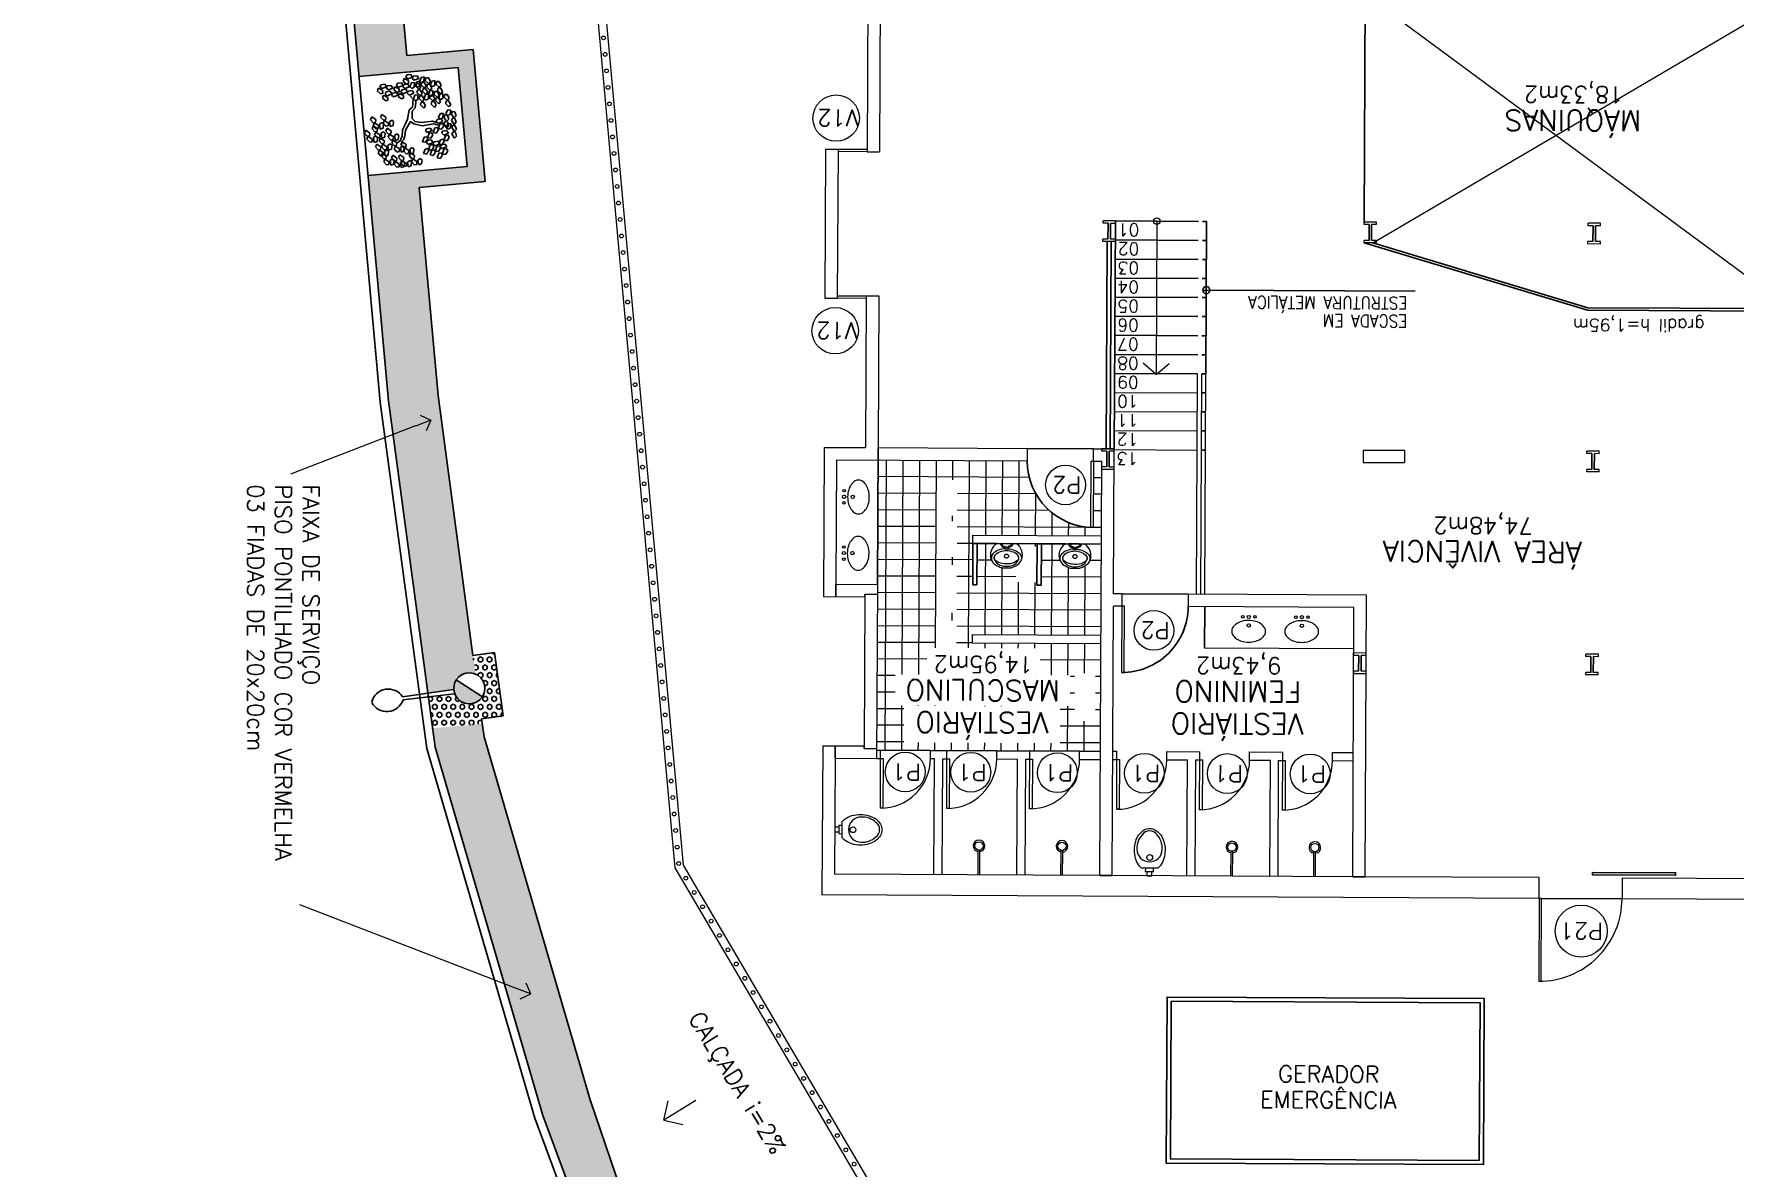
# Model space of a CAD drawing. Extents: x -1057 to 3416, y -340 to 4111.
# Drawn here: x 378.33 to 398.83, y 141.29 to 154.97 of the extents above; entities that cross this region are included whole.
import ezdxf
from ezdxf.enums import TextEntityAlignment as Align

# ---------------------------------------------------------------- set-up
doc = ezdxf.new("R2010")
doc.units = 0
doc.header["$LTSCALE"] = 50
for name, pattern in [('CONTINU', [0]), ('DASHDOT', [1, 0.5, -0.25, 0, -0.25]), ('DGN Style 1', [0.003115, 5.18318e-06, -0.00311]), ('HIDDEN', [9.525, 6.35, -3.175])]:
    doc.linetypes.add(name, pattern=pattern)
doc.layers.add('0.1', color=8, linetype='Continuous', lineweight=13)
doc.layers.add('Margem A3', color=8, linetype='DGN Style 1', lineweight=0)
for name, color, linetype in [('HAC', 1, 'Continuous'), ('luminaria', 10, 'Continuous'), ('OK', 96, 'Continuous'), ('Poste de cimento', 7, 'Continuous')]:
    doc.layers.add(name, color=color, linetype=linetype)
doc.styles.add('60x100', font='romans.shx', dxfattribs={"height": 0.2})
doc.styles.add('80X50', font='romans.shx')
doc.styles.get("Standard").update_dxf_attribs({"font": 'romans.shx'})

# ---------------------------------------------------------------- blocks, each defined once
blk = doc.blocks.new('ÁREA')
for p in [(0.00005, 0.00376), (0, 0)]:
    blk.add_attdef('COMPARTIMENTO', text='', height=0.0025).set_placement(p, align=Align.CENTER)
at = {"color": 1}
for p in [(-0.00005, -0.00376), (-0.0001, -0.00752)]:
    blk.add_attdef('ÁREA', text='', height=0.002, dxfattribs=at).set_placement(p, align=Align.CENTER)
blk = doc.blocks.new('Chuveiro')
at = {"lineweight": -2}
for p, q in [((-0.28, 0), (-0.301, 0)), ((0, 0), (-0.28, 0)), ((-0.28, -0.02), (-0.301, -0.02)), ((0, -0.02), (-0.28, -0.02))]:
    blk.add_line(p, q, dxfattribs=at)
at = {"color": 8, "lineweight": -2}
blk.add_circle((-0.35, -0.01), 0.05, dxfattribs=at)
at = {"lineweight": -2}
blk.add_arc((-0.35, -0.01), 0.07, 8.2132, 351.7868, dxfattribs=at)
blk = doc.blocks.new('Vaso')
for points in [[(0.03, -0.05), (0.03, 0), (-0.03, 0), (-0.03, -0.05)], [(0.05, -0.09), (0.05, -0.05), (-0.05, -0.05), (-0.05, -0.09)]]:
    blk.add_lwpolyline(points)
for points in [[(0.183, -0.31, -0.071776), (0.168, -0.413, -0.083144), (0.129, -0.494, -0.106699), (0.065, -0.552, -0.132564), (-0.002, -0.57, -0.132564), (-0.069, -0.552, -0.106699), (-0.133, -0.494, -0.083144), (-0.172, -0.413, -0.071776), (-0.187, -0.31, -0.071776), (-0.172, -0.207, -0.083144), (-0.133, -0.126, -0.060171), (-0.1, -0.09), (0.096, -0.09, -0.060171), (0.129, -0.126, -0.083144), (0.168, -0.207, -0.071776)], [(-0.088, -0.497, 0.2474), (0, -0.541, 0.2474), (0.088, -0.497, 0.197858), (0.152, -0.318, 0.418329), (0, -0.168, 0.418329), (-0.152, -0.318, 0.197858)]]:
    blk.add_lwpolyline(points, format="xyb", close=True)
blk.add_circle((-0.002, -0.22), 0.0352)
blk = doc.blocks.new('MIC')
for p, q in [((0, 0), (0, 0.111)), ((0.294, 0.002), (0.294, 0)), ((0, -0.112), (0, 0)), ((0.294, 0), (0.294, -0.002))]:
    blk.add_line(p, q)
for points in [[(0, 0.053, -0.473116), (0.005, 0.056), (0.025, 0.051, -0.362542), (0.031, 0.043), (0.033, 0.028, 0.564769), (0.039, 0.023)], [(0.002, 0.08), (0.034, 0.057, -0.1805), (0.041, 0.045), (0.043, 0.032, 0.35029), (0.049, 0.026, -0.252034), (0.063, 0.019)], [(0.064, 0.016, -0.100603), (0.082, 0.1, -0.114611), (0.123, 0.161, -0.309836), (0.21, 0.175, -0.309836)], [(0.161, -0.146), (0.165, -0.147, 0.189039), (0.197, -0.145, 0.189014), (0.26, -0.08, 0.116802), (0.275, 0, 0.116802), (0.26, 0.08, 0.189014), (0.197, 0.145, 0.189039), (0.165, 0.147), (0.161, 0.146)], [(0, -0.053, 0.473116), (0.005, -0.056), (0.025, -0.052, 0.362542), (0.031, -0.043), (0.033, -0.029, -0.564769), (0.039, -0.023)], [(0.002, -0.081), (0.034, -0.057, 0.1805), (0.041, -0.046), (0.043, -0.032, -0.35029), (0.049, -0.026, 0.252034), (0.063, -0.02)], [(0.064, -0.016, 0.100603), (0.082, -0.1, 0.114611), (0.123, -0.161, 0.309836), (0.21, -0.175, 0.309836)]]:
    blk.add_lwpolyline(points, format="xyb")
blk.add_lwpolyline([(0.247, 0), (0.247, -0.008, -0.102017), (0.231, -0.09, -0.100634), (0.2, -0.137, -0.31043), (0.159, -0.144, -0.029837), (0.153, -0.143, -0.193887), (0.101, -0.08, -0.096635), (0.085, 0, -0.096635), (0.101, 0.08, -0.193887), (0.153, 0.142, -0.029837), (0.159, 0.144, -0.31043), (0.2, 0.137, -0.100634), (0.231, 0.09, -0.102017), (0.247, 0.008)], format="xyb", close=True)
blk.add_circle((0.046, 0), 0.0075)
at = {"linetype": 'DASHDOT'}
blk.add_circle((0.152, 0), 0.024, dxfattribs=at)
for centre, radius, start, end in [((0.014, 0.111), 0.0142, 142.0649, 179.055), ((0.138, 0.032), 0.161, 69.9635, 146.7254), ((0.046, 0), 0.024, 251.9674, 108.0326), ((0.139, 0.048), 0.146, 35.2589, 68.1534), ((0.035, -0.011), 0.264, 26.2626, 32.6613), ((-0.029, -0.043), 0.336, 21.0674, 26.2626), ((0.16, 0.03), 0.134, 1.8451, 21.0674), ((-0.722, 0.002), 1.016, 360, 1.8451), ((0.014, -0.111), 0.0142, 180.945, 217.9351), ((0.138, -0.032), 0.161, 213.2746, 290.0365), ((0.139, -0.048), 0.146, 291.8466, 324.7411), ((0.035, 0.011), 0.264, 327.3387, 333.7374), ((-0.029, 0.043), 0.336, 333.7374, 338.9326), ((0.16, -0.03), 0.134, 338.9326, 358.1549), ((-0.722, -0.002), 1.016, 358.1549, 360)]:
    blk.add_arc(centre, radius, start, end)
blk = doc.blocks.new('poste concreto')
at = {"layer": 'Poste de cimento'}
h = blk.add_hatch(color=256, dxfattribs=at)
h.dxf.hatch_style = 1
h.paths.add_polyline_path([(364866.842, 7758015.357), (364866.767, 7758015.418), (364866.676, 7758015.455), (364866.578, 7758015.47), (364866.48, 7758015.455), (364866.39, 7758015.418), (364866.314, 7758015.357), (364866.254, 7758015.282), (364866.216, 7758015.191), (364866.201, 7758015.093), (364866.956, 7758015.093), (364866.94, 7758015.191), (364866.903, 7758015.282)])
for p, q in [((364866.815, 7758015.406), (364867.773, 7758016.191)), ((364866.886, 7758015.322), (364867.818, 7758016.138)), ((364866.314, 7758015.357), (364866.39, 7758015.418)), ((364866.39, 7758015.418), (364866.48, 7758015.455)), ((364866.48, 7758015.455), (364866.578, 7758015.47)), ((364866.578, 7758015.47), (364866.676, 7758015.455)), ((364866.676, 7758015.455), (364866.767, 7758015.418)), ((364866.767, 7758015.418), (364866.842, 7758015.357)), ((364866.201, 7758015.093), (364866.216, 7758015.191)), ((364866.216, 7758014.995), (364866.201, 7758015.093)), ((364866.956, 7758015.093), (364866.201, 7758015.093)), ((364866.216, 7758015.191), (364866.254, 7758015.282)), ((364866.254, 7758014.904), (364866.216, 7758014.995)), ((364866.254, 7758015.282), (364866.314, 7758015.357)), ((364866.842, 7758015.357), (364866.903, 7758015.282)), ((364866.903, 7758015.282), (364866.94, 7758015.191)), ((364866.94, 7758014.995), (364866.903, 7758014.904)), ((364866.94, 7758015.191), (364866.956, 7758015.093)), ((364866.956, 7758015.093), (364866.94, 7758014.995)), ((364866.314, 7758014.829), (364866.254, 7758014.904)), ((364866.39, 7758014.768), (364866.314, 7758014.829)), ((364866.48, 7758014.731), (364866.39, 7758014.768)), ((364866.578, 7758014.716), (364866.48, 7758014.731)), ((364866.676, 7758014.731), (364866.578, 7758014.716)), ((364866.767, 7758014.768), (364866.676, 7758014.731)), ((364866.842, 7758014.829), (364866.767, 7758014.768)), ((364866.903, 7758014.904), (364866.842, 7758014.829))]:
    blk.add_line(p, q, dxfattribs=at)
for centre, start, end in [((364868.17, 7758016.298), 60.7351, 195.0987), ((364867.989, 7758016.511), 245.3971, 19.7607)]:
    blk.add_arc(centre, 0.411, start, end, dxfattribs=at)
blk = doc.blocks.new('L', base_point=(1.368, 0.591))
at = {"color": 3, "lineweight": -2}
for p, q in [((1.281, 0.65), (1.312, 0.675)), ((1.294, 0.6), (1.281, 0.65)), ((1.312, 0.675), (1.342, 0.621)), ((1.275, 0.567), (1.306, 0.592)), ((1.288, 0.517), (1.275, 0.567)), ((1.317, 0.508), (1.288, 0.517)), ((1.322, 0.591), (1.294, 0.6)), ((1.306, 0.592), (1.336, 0.538)), ((1.336, 0.538), (1.317, 0.508)), ((1.342, 0.621), (1.322, 0.591)), ((1.337, 0.489), (1.356, 0.548)), ((1.376, 0.484), (1.337, 0.489)), ((1.356, 0.548), (1.391, 0.554)), ((1.404, 0.527), (1.376, 0.484)), ((1.391, 0.554), (1.404, 0.527))]:
    blk.add_line(p, q, dxfattribs=at)
blk = doc.blocks.new('Árvore-13')
at = {"color": 3}
for p, q in [((0.484, 0.659), (0.572, 0.715)), ((0.502, 0.509), (0.633, 0.668)), ((0.572, 0.715), (0.607, 0.819)), ((0.633, 0.668), (0.782, 0.715)), ((-0.795, 0.302), (-0.961, 0.415)), ((-0.795, 0.406), (-0.953, 0.499)), ((-0.357, 0.349), (-0.795, 0.406)), ((-0.366, 0.227), (-0.795, 0.302)), ((-0.129, 0.105), (-0.366, 0.227)), ((-0.068, 0.19), (-0.357, 0.349)), ((-0.068, -0.036), (-0.129, 0.105)), ((0.029, 0.068), (-0.068, 0.19)), ((0.029, 0.068), (0.318, 0.331)), ((0.116, -0.055), (0.283, 0.133)), ((0.283, 0.133), (0.423, 0.284)), ((0.318, 0.331), (0.405, 0.537)), ((0.405, 0.537), (0.484, 0.659)), ((0.423, 0.284), (0.502, 0.509)), ((-0.296, -0.392), (-0.418, -0.693)), ((-0.199, -0.449), (-0.313, -0.74)), ((-0.147, -0.299), (-0.296, -0.392)), ((-0.05, -0.383), (-0.199, -0.449)), ((-0.068, -0.036), (-0.147, -0.299)), ((0.116, -0.055), (-0.05, -0.383)), ((-0.313, -0.74), (-0.243, -0.89))]:
    blk.add_line(p, q, dxfattribs=at)
at = {"color": 3, "xscale": 3.048, "yscale": 3.048, "zscale": 3.048}
for p, rotation in [((-0.926, 0.959), 295.0165150851705), ((-0.716, 1.448), 295.0165150851705), ((-0.488, 1.26), 295.0165150851705), ((-0.252, 1.138), 295.0165150851705), ((0.169, 1.448), 190.1248425347958), ((0.353, 0.95), 190.1248425347958), ((0.581, 1.401), 190.1248425347958), ((0.852, 1.344), 190.1248425347958), ((1.211, 1.147), 190.1248425347958), ((-1.443, 0.368), 347.8021081598379), ((-1.303, 0.884), 347.8021081598379), ((-1.128, 0.415), 347.8021081598379), ((-0.848, 0.462), 295.0165150851705), ((-0.348, 0.687), 295.0165150851705), ((0.677, 0.781), 190.1248425347958), ((1.124, 0.565), 190.1248425347958), ((1.317, 0.753), 190.1248425347958), ((0.765, 0.274), 190.1248425347958), ((0.8, -0.299), 190.1248425347958), ((1.203, -0.317), 190.1248425347958), ((1.246, 0.039), 190.1248425347958), ((1.579, 0.114), 190.1248425347958), ((-0.453, -1.397), 66.16076666471405), ((-0.103, -0.899), 66.16076666471405), ((-0.015, -1.19), 66.16076666471405), ((0.502, -1.003), 66.16076666471405), ((0.616, -1.322), 66.16076666471405)]:
    blk.add_blockref('L', p, dxfattribs=dict(at, rotation=rotation))
for p in [(-1.391, -0.308), (-1.233, -0.881), (-1.049, -0.533), (-0.848, -0.449), (-0.445, -0.543), (-0.874, -1.134), (-0.672, -1.021), (-0.453, -1.04)]:
    blk.add_blockref('L', p, dxfattribs=at)
blk = doc.blocks.new('_Open90')
at = {"color": 0, "linetype": 'ByBlock', "lineweight": -2}
for p, q in [((0, 0), (-1, 0)), ((-0.5, 0.5), (0, 0)), ((0, 0), (-0.5, -0.5))]:
    blk.add_line(p, q, dxfattribs=at)

msp = doc.modelspace()

# ---------------------------------------------------------------- hatches: boundary and pattern name
at = {"layer": 'HAC'}
h = msp.add_hatch(dxfattribs=at)
h.set_pattern_fill('HEX', color=256, scale=0.01, angle=90.06446, style=0)
h.paths.add_polyline_path([(381.48, 169.476), (382.078, 169.53), (382.06, 169.729), (380.864, 169.621), (381.662, 160.857), (382.245, 154.453), (383.44, 154.562), (383.549, 153.367), (382.354, 153.258), (382.601, 150.536), (383.076, 147.013), (383.39, 147.059), (383.388, 147.08), (383.396, 147.128), (383.417, 147.174), (383.449, 147.211), (383.49, 147.239), (383.536, 147.254), (383.584, 147.259), (383.632, 147.251), (383.651, 147.242), (383.198, 150.604), (382.969, 153.113), (383.766, 153.186), (383.621, 154.779), (382.824, 154.707), (382.248, 161.038), (382.509, 161.062), (382.439, 161.832), (382.178, 161.809)])
h.paths.add_polyline_path([(382.078, 161.599), (382.126, 161.597), (382.173, 161.582), (382.215, 161.556), (382.247, 161.518), (382.269, 161.474), (382.278, 161.427), (382.277, 161.379), (382.262, 161.332), (382.235, 161.29), (382.198, 161.257), (382.154, 161.235), (382.107, 161.226), (382.058, 161.228), (382.012, 161.243), (381.969, 161.269), (381.937, 161.307), (381.915, 161.35), (381.906, 161.398), (381.907, 161.446), (381.923, 161.493), (381.949, 161.535), (381.986, 161.567), (382.03, 161.59)], flags=16)
h = msp.add_hatch(dxfattribs=at)
h.set_pattern_fill('HEX', color=256, scale=0.01, angle=90.06446, style=0)
h.paths.add_polyline_path([(383.88, 147.503), (383.62, 147.468), (383.651, 147.242), (383.677, 147.231), (383.714, 147.198), (383.742, 147.157), (383.758, 147.111), (383.763, 147.063), (383.754, 147.015), (383.734, 146.97), (383.694, 146.924), (383.724, 146.702), (383.984, 146.737)])
h = msp.add_hatch(dxfattribs=at)
h.set_pattern_fill('HEX', color=256, scale=0.01, angle=90.06446, style=0)
h.paths.add_polyline_path([(383.693, 146.927), (383.661, 146.905), (383.615, 146.889), (383.567, 146.884), (383.519, 146.893), (383.473, 146.913), (383.436, 146.946), (383.422, 146.966), (383.391, 147.004), (383.084, 146.969), (383.134, 146.589), (383.732, 146.642)])
h = msp.add_hatch(dxfattribs=at)
h.set_pattern_fill('HEX', color=256, scale=0.01, angle=90.06446, style=0)
h.paths.add_polyline_path([(383.753, 146.484), (383.732, 146.642), (383.134, 146.589), (383.165, 146.359), (384.462, 141.914), (384.815, 140.961), (385.359, 141.147), (385.032, 142.103)])

# ---------------------------------------------------------------- linework, layer by layer
at = {"layer": '0.1', "color": 8}
for p, q in [((381.614, 193.701), (386.056, 144.904)), ((381.717, 193.679), (386.154, 144.935)), ((388.023, 153.578), (388.373, 153.576)), ((388.373, 153.546), (388.023, 153.548)), ((391.369, 152.711), (391.219, 152.712)), ((391.219, 152.682), (391.219, 152.712)), ((391.279, 152.682), (391.219, 152.682)), ((391.369, 152.681), (391.309, 152.681)), ((391.369, 152.681), (391.369, 152.711)), ((391.869, 152.709), (391.86, 150.858)), ((394.519, 152.696), (394.369, 152.696)), ((394.369, 152.666), (394.369, 152.696)), ((394.429, 152.666), (394.369, 152.666)), ((394.519, 152.666), (394.459, 152.666)), ((394.519, 152.666), (394.519, 152.696)), ((397.219, 152.682), (397.069, 152.683)), ((397.069, 152.653), (397.069, 152.683)), ((397.129, 152.653), (397.069, 152.653)), ((397.219, 152.652), (397.159, 152.653)), ((397.219, 152.652), (397.219, 152.682)), ((391.218, 152.462), (391.218, 152.492)), ((391.278, 152.492), (391.218, 152.492)), ((391.368, 152.461), (391.218, 152.462)), ((391.368, 152.491), (391.308, 152.491)), ((391.368, 152.461), (391.368, 152.491)), ((394.368, 152.446), (394.368, 152.476)), ((394.428, 152.476), (394.368, 152.476)), ((394.518, 152.446), (394.368, 152.446)), ((394.518, 152.476), (394.458, 152.476)), ((394.518, 152.446), (394.518, 152.476)), ((397.068, 152.433), (397.068, 152.463)), ((397.128, 152.463), (397.068, 152.463)), ((397.218, 152.432), (397.068, 152.433)), ((397.218, 152.462), (397.158, 152.463)), ((397.218, 152.432), (397.218, 152.462)), ((388.014, 151.808), (388.514, 151.805)), ((388.364, 151.776), (388.014, 151.778)), ((391.86, 150.858), (391.703, 150.993)), ((391.86, 150.858), (392.018, 150.992)), ((391.355, 149.961), (391.205, 149.962)), ((391.205, 149.932), (391.205, 149.962)), ((391.265, 149.932), (391.205, 149.932)), ((391.355, 149.931), (391.295, 149.931)), ((391.355, 149.931), (391.355, 149.961)), ((394.355, 149.946), (394.855, 149.944)), ((394.355, 149.946), (394.355, 149.796)), ((394.855, 149.944), (394.855, 149.794)), ((397.205, 149.932), (397.055, 149.933)), ((397.055, 149.903), (397.055, 149.933)), ((397.115, 149.903), (397.055, 149.903)), ((397.205, 149.902), (397.145, 149.903)), ((397.205, 149.902), (397.205, 149.932)), ((391.204, 149.712), (391.204, 149.742)), ((391.264, 149.742), (391.204, 149.742)), ((391.354, 149.711), (391.204, 149.712)), ((391.354, 149.741), (391.294, 149.741)), ((391.354, 149.711), (391.354, 149.741)), ((394.355, 149.796), (394.855, 149.794)), ((397.054, 149.683), (397.054, 149.713)), ((397.114, 149.713), (397.054, 149.713)), ((397.204, 149.682), (397.054, 149.683)), ((397.204, 149.712), (397.144, 149.713)), ((397.204, 149.682), (397.204, 149.712)), ((389.65, 148.92), (391.2, 148.912)), ((389.65, 148.82), (389.65, 148.92)), ((389.65, 148.82), (391.2, 148.812)), ((388.347, 148.206), (388.497, 148.205)), ((389.644, 147.72), (391.194, 147.712)), ((389.644, 147.62), (389.644, 147.72)), ((389.644, 147.62), (391.194, 147.612)), ((394.243, 147.547), (392.444, 147.556)), ((394.393, 147.496), (394.243, 147.497)), ((394.243, 147.467), (394.243, 147.497)), ((394.303, 147.467), (394.243, 147.467)), ((394.393, 147.466), (394.333, 147.466)), ((394.393, 147.466), (394.393, 147.496)), ((397.193, 147.482), (397.043, 147.483)), ((397.043, 147.453), (397.043, 147.483)), ((397.103, 147.453), (397.043, 147.453)), ((397.193, 147.452), (397.133, 147.453)), ((397.193, 147.452), (397.193, 147.482)), ((394.242, 147.247), (394.242, 147.277)), ((394.302, 147.277), (394.242, 147.277)), ((394.392, 147.246), (394.242, 147.247)), ((394.392, 147.276), (394.332, 147.276)), ((394.392, 147.246), (394.392, 147.276)), ((397.042, 147.233), (397.042, 147.263)), ((397.102, 147.263), (397.042, 147.263)), ((397.192, 147.232), (397.042, 147.233)), ((397.192, 147.262), (397.132, 147.263)), ((397.192, 147.232), (397.192, 147.262)), ((388.337, 146.346), (388.487, 146.345)), ((388.487, 146.325), (388.537, 146.325)), ((388.487, 146.225), (388.567, 146.225)), ((389.137, 146.322), (389.337, 146.321)), ((389.137, 146.222), (389.137, 146.322)), ((389.137, 146.222), (389.187, 146.222)), ((389.18, 144.822), (389.187, 146.222)), ((389.28, 144.821), (389.287, 146.221)), ((389.287, 146.221), (389.367, 146.221)), ((389.937, 146.318), (390.337, 146.316)), ((389.937, 146.218), (389.937, 146.318)), ((389.937, 146.218), (390.187, 146.217)), ((390.18, 144.817), (390.187, 146.217)), ((390.28, 144.816), (390.287, 146.216)), ((390.287, 146.216), (390.367, 146.216)), ((390.937, 146.313), (391.187, 146.312)), ((390.937, 146.213), (390.937, 146.313)), ((390.937, 146.213), (391.187, 146.212)), ((391.337, 146.311), (391.387, 146.311)), ((391.337, 146.211), (391.417, 146.211)), ((391.987, 146.308), (392.387, 146.306)), ((391.987, 146.208), (391.987, 146.308)), ((391.987, 146.208), (392.237, 146.207)), ((392.23, 144.807), (392.237, 146.207)), ((392.33, 144.806), (392.337, 146.206)), ((392.337, 146.206), (392.417, 146.206)), ((392.987, 146.303), (393.387, 146.301)), ((392.987, 146.203), (392.987, 146.303)), ((392.987, 146.203), (393.237, 146.202)), ((393.23, 144.802), (393.237, 146.202)), ((393.33, 144.801), (393.337, 146.201)), ((393.337, 146.201), (393.417, 146.201)), ((393.987, 146.298), (394.237, 146.297)), ((393.987, 146.198), (393.987, 146.298)), ((393.987, 146.198), (394.237, 146.197)), ((386.056, 144.904), (389.813, 138.516)), ((386.154, 144.935), (389.87, 138.616))]:
    msp.add_line(p, q, dxfattribs=at)
at = {"layer": '0.1', "color": 7}
for p, q in [((388.383, 155.476), (388.373, 153.546)), ((388.533, 155.475), (388.523, 153.545)), ((387.873, 153.578), (387.864, 151.778)), ((387.873, 153.578), (388.023, 153.578)), ((388.023, 153.578), (388.014, 151.778)), ((388.373, 153.546), (388.523, 153.545)), ((387.864, 151.778), (388.014, 151.778)), ((388.364, 151.806), (388.355, 149.976)), ((388.514, 151.805), (388.505, 149.975)), ((387.855, 149.978), (387.847, 148.178)), ((387.855, 149.978), (388.355, 149.976)), ((388.505, 149.975), (390.305, 149.966)), ((390.305, 149.966), (390.305, 149.816)), ((391.105, 149.962), (391.355, 149.961)), ((391.105, 149.812), (391.105, 149.962)), ((391.347, 148.211), (391.355, 149.961)), ((388.005, 149.828), (387.997, 148.328)), ((388.005, 149.828), (390.305, 149.816)), ((391.105, 149.812), (391.205, 149.812)), ((391.18, 144.812), (391.205, 149.812)), ((387.997, 148.328), (388.497, 148.325)), ((388.497, 148.325), (388.487, 146.225)), ((387.847, 148.178), (388.347, 148.176)), ((388.347, 148.176), (388.338, 146.376)), ((391.33, 144.811), (391.346, 148.061)), ((391.446, 148.061), (391.346, 148.061)), ((391.447, 148.211), (391.347, 148.211)), ((391.447, 148.211), (391.446, 148.061)), ((392.247, 148.207), (392.246, 148.057)), ((394.246, 148.047), (392.246, 148.057)), ((394.397, 148.196), (392.247, 148.207)), ((394.23, 144.797), (394.246, 148.047)), ((394.38, 144.796), (394.397, 148.196)), ((387.838, 146.378), (387.829, 144.578)), ((387.838, 146.378), (388.338, 146.376)), ((387.987, 146.228), (387.98, 144.828)), ((387.987, 146.228), (388.487, 146.225)), ((391.18, 144.812), (387.98, 144.828)), ((394.23, 144.797), (391.33, 144.811)), ((396.48, 144.786), (394.38, 144.796)), ((396.479, 144.536), (396.48, 144.786)), ((397.48, 144.781), (397.479, 144.531)), ((399.48, 144.771), (397.48, 144.781)), ((396.479, 144.536), (387.829, 144.578)), ((399.729, 144.52), (397.479, 144.531)), ((386.307, 142.097), (385.923, 141.861)), ((385.923, 141.861), (385.976, 142.091)), ((385.923, 141.861), (386.152, 141.805))]:
    msp.add_line(p, q, dxfattribs=at)
at = {"layer": '0.1', "color": 8, "linetype": 'CONTINU', "lineweight": -2}
for p, q in [((394.369, 152.696), (394.382, 155.446)), ((391.279, 152.682), (391.278, 152.492)), ((391.309, 152.681), (391.308, 152.491)), ((391.355, 149.961), (391.369, 152.711)), ((391.369, 152.711), (392.369, 152.706)), ((392.419, 152.706), (392.469, 152.706)), ((392.46, 150.866), (392.469, 152.706)), ((394.429, 152.666), (394.428, 152.476)), ((394.459, 152.666), (394.458, 152.476)), ((397.129, 152.653), (397.128, 152.463)), ((397.159, 152.653), (397.158, 152.463)), ((391.268, 152.462), (391.255, 149.962)), ((391.318, 152.461), (391.305, 149.961)), ((391.368, 152.481), (392.368, 152.476)), ((392.418, 152.476), (392.468, 152.476)), ((397.064, 151.633), (394.368, 152.446)), ((397.068, 151.663), (394.473, 152.446)), ((391.367, 152.251), (392.367, 152.246)), ((392.417, 152.246), (392.467, 152.246)), ((391.366, 152.021), (392.366, 152.016)), ((392.416, 152.016), (392.466, 152.016)), ((391.364, 151.791), (392.364, 151.786)), ((392.414, 151.786), (392.464, 151.786)), ((394.982, 151.863), (392.427, 151.876)), ((391.363, 151.561), (392.363, 151.556)), ((392.413, 151.556), (392.463, 151.556)), ((399.514, 151.621), (397.064, 151.633)), ((399.514, 151.651), (397.068, 151.663)), ((391.362, 151.331), (392.362, 151.326)), ((392.412, 151.326), (392.462, 151.326)), ((391.361, 151.101), (392.361, 151.096)), ((392.411, 151.096), (392.461, 151.096)), ((391.36, 150.871), (392.36, 150.866)), ((392.41, 150.866), (392.46, 150.866)), ((392.409, 150.636), (392.459, 150.636)), ((392.408, 150.406), (392.458, 150.406)), ((392.406, 150.176), (392.456, 150.176)), ((388.497, 148.325), (388.505, 149.975)), ((390.305, 149.966), (391.105, 149.962)), ((391.265, 149.932), (391.264, 149.742)), ((391.295, 149.931), (391.294, 149.741)), ((392.405, 149.946), (392.455, 149.946)), ((397.115, 149.903), (397.114, 149.713)), ((397.145, 149.903), (397.144, 149.713)), ((389.65, 148.82), (389.647, 148.32)), ((389.697, 148.319), (389.7, 148.819)), ((390.425, 148.816), (390.422, 148.316)), ((390.472, 148.315), (390.475, 148.815)), ((387.997, 148.328), (387.997, 148.178)), ((389.647, 148.32), (389.697, 148.319)), ((390.422, 148.316), (390.472, 148.315)), ((388.347, 148.206), (388.347, 148.176)), ((391.447, 148.211), (392.247, 148.207)), ((392.446, 148.056), (392.444, 147.556)), ((394.303, 147.467), (394.302, 147.277)), ((394.333, 147.466), (394.332, 147.276)), ((397.103, 147.453), (397.102, 147.263)), ((397.133, 147.453), (397.132, 147.263)), ((387.987, 146.228), (387.988, 146.378)), ((388.338, 146.376), (388.337, 146.346)), ((388.537, 146.325), (389.137, 146.322)), ((389.337, 146.321), (389.937, 146.318)), ((390.337, 146.316), (390.937, 146.313)), ((391.18, 144.812), (391.33, 144.811)), ((394.23, 144.797), (394.38, 144.796)), ((396.479, 144.536), (397.479, 144.531))]:
    msp.add_line(p, q, dxfattribs=at)
at = {"layer": '0.1', "color": 8, "linetype": 'DASHDOT', "ltscale": 0.3}
for p, q in [((394.382, 155.446), (399.514, 151.651)), ((394.473, 152.446), (399.532, 155.421))]:
    msp.add_line(p, q, dxfattribs=at)
at = {"layer": '0.1', "color": 8, "linetype": 'DASHDOT', "ltscale": 0.2}
for p, q in [((392.347, 148.206), (392.36, 150.866)), ((392.397, 148.206), (392.41, 150.866)), ((392.447, 148.206), (392.46, 150.866)), ((391.359, 150.641), (392.359, 150.636)), ((391.358, 150.411), (392.358, 150.406)), ((391.356, 150.181), (392.356, 150.176)), ((391.355, 149.951), (392.355, 149.946))]:
    msp.add_line(p, q, dxfattribs=at)
at = {"layer": '0.1', "color": 8, "linetype": 'CONTINU'}
for p, q in [((388.605, 149.825), (388.587, 146.325)), ((388.805, 149.824), (388.792, 147.239)), ((389.005, 149.823), (388.992, 147.238)), ((389.205, 149.822), (389.193, 147.56)), ((389.405, 149.821), (389.403, 149.587)), ((389.605, 149.82), (389.593, 147.558)), ((389.805, 149.819), (389.8, 148.919)), ((390.005, 149.818), (390, 148.918)), ((390.205, 149.817), (390.2, 148.917)), ((390.329, 149.616), (388.504, 149.625)), ((391.204, 149.612), (391.104, 149.612)), ((389.207, 149.422), (388.503, 149.425)), ((390.41, 149.416), (389.462, 149.42)), ((390.403, 149.429), (390.4, 148.916)), ((391.203, 149.412), (391.103, 149.412)), ((389.206, 149.222), (388.502, 149.225)), ((389.401, 149.154), (389.401, 149.087)), ((390.573, 149.215), (389.461, 149.22)), ((390.602, 149.19), (390.6, 148.915)), ((390.801, 149.072), (390.8, 148.914)), ((391.202, 149.212), (391.102, 149.212)), ((389.205, 149.022), (388.501, 149.025)), ((391.071, 149.013), (389.46, 149.02)), ((391.001, 149.019), (391, 148.913)), ((391.201, 149.012), (391.101, 149.012)), ((389.204, 148.822), (388.5, 148.825)), ((389.399, 148.654), (389.398, 148.56)), ((389.944, 148.818), (389.459, 148.82)), ((389.8, 148.819), (389.794, 147.719)), ((390.769, 148.814), (390.167, 148.817)), ((390.2, 148.817), (390.2, 148.794)), ((390.4, 148.816), (390.4, 148.782)), ((390.6, 148.815), (390.594, 147.715)), ((390.933, 148.813), (390.799, 148.814)), ((390.8, 148.814), (390.8, 148.813)), ((391.2, 148.812), (390.992, 148.813)), ((391, 148.813), (391, 148.811)), ((389.649, 148.62), (388.499, 148.625)), ((389.874, 148.618), (389.699, 148.619)), ((389.998, 148.527), (389.994, 147.718)), ((390.424, 148.616), (390.422, 148.616)), ((390.7, 148.614), (390.474, 148.615)), ((390.798, 148.53), (390.794, 147.714)), ((390.998, 148.547), (390.994, 147.713)), ((391.199, 148.612), (391.06, 148.613)), ((389.202, 148.422), (388.498, 148.425)), ((389.648, 148.42), (389.457, 148.42)), ((390.166, 148.417), (389.698, 148.419)), ((390.197, 148.35), (390.194, 147.717)), ((390.397, 148.349), (390.394, 147.716)), ((390.423, 148.416), (390.421, 148.416)), ((391.198, 148.412), (390.473, 148.415)), ((389.201, 148.222), (388.497, 148.225)), ((391.197, 148.212), (389.456, 148.22)), ((389.2, 148.022), (388.496, 148.025)), ((389.396, 147.981), (389.395, 147.887)), ((391.196, 148.012), (389.455, 148.021)), ((389.199, 147.822), (388.495, 147.825)), ((391.195, 147.812), (389.454, 147.821)), ((389.093, 147.422), (388.493, 147.425)), ((389.198, 147.622), (388.494, 147.625)), ((389.644, 147.62), (389.453, 147.621)), ((389.794, 147.619), (389.793, 147.557)), ((389.994, 147.618), (389.993, 147.556)), ((390.194, 147.617), (390.193, 147.555)), ((390.394, 147.616), (390.393, 147.554)), ((390.594, 147.615), (390.592, 147.23)), ((390.794, 147.614), (390.792, 147.229)), ((390.994, 147.613), (390.992, 147.252)), ((388.712, 147.224), (388.492, 147.225)), ((391.193, 147.412), (390.46, 147.416)), ((388.711, 147.024), (388.491, 147.025)), ((390.874, 147.013), (390.824, 147.014)), ((390.875, 147.213), (390.825, 147.214)), ((391.192, 147.212), (391.13, 147.212)), ((388.817, 146.824), (388.49, 146.825)), ((388.79, 146.864), (388.787, 146.324)), ((388.99, 146.863), (388.99, 146.861)), ((389.19, 146.862), (389.19, 146.86)), ((389.39, 146.861), (389.39, 146.859)), ((389.59, 146.86), (389.59, 146.858)), ((389.79, 146.859), (389.79, 146.857)), ((389.99, 146.858), (389.99, 146.856)), ((390.19, 146.857), (390.19, 146.856)), ((390.39, 146.856), (390.39, 146.855)), ((390.59, 146.855), (390.59, 146.854)), ((390.873, 146.813), (390.704, 146.814)), ((390.79, 146.854), (390.787, 146.314)), ((391.19, 146.812), (391.128, 146.812)), ((391.191, 147.012), (391.129, 147.012)), ((388.816, 146.624), (388.489, 146.625)), ((391.189, 146.612), (390.703, 146.614)), ((390.989, 146.674), (390.987, 146.313)), ((388.815, 146.424), (388.488, 146.425)), ((388.988, 146.415), (388.987, 146.323)), ((389.188, 146.414), (389.187, 146.322)), ((389.388, 146.413), (389.387, 146.321)), ((389.588, 146.412), (389.587, 146.32)), ((389.788, 146.411), (389.787, 146.319)), ((389.988, 146.41), (389.987, 146.318)), ((390.188, 146.409), (390.187, 146.317)), ((390.388, 146.408), (390.387, 146.316)), ((390.588, 146.407), (390.587, 146.315)), ((391.188, 146.412), (390.702, 146.414))]:
    msp.add_line(p, q, dxfattribs=at)
at = {"layer": '0.1', "color": 7}
for points in [[(382.925, 150.237), (381.417, 149.656)], [(384.133, 143.454), (381.532, 144.458)]]:
    msp.add_lwpolyline(points, dxfattribs=at)
at = {"layer": '0.1', "color": 8}
for points in [[(391.071, 149.013), (391.075, 149.813), (391.105, 149.812), (391.101, 149.012)], [(391.472, 147.261), (391.476, 148.061), (391.446, 148.061), (391.442, 147.261)], [(396.479, 144.536), (396.474, 143.536), (396.504, 143.536), (396.509, 144.536)]]:
    msp.add_lwpolyline(points, close=True, dxfattribs=at)
for points in [[(388.309, 149.185, 0.106633), (388.355, 149.227, 0.083482), (388.387, 149.291, 0.145222), (388.388, 149.466, 0.083482), (388.357, 149.53, 0.106633), (388.311, 149.573, 0.268318), (388.23, 149.573, 0.106633), (388.183, 149.531, 0.083482), (388.152, 149.467, 0.145222), (388.151, 149.293, 0.083482), (388.182, 149.228, 0.106633), (388.228, 149.186, 0.268318), (388.309, 149.185)], [(388.305, 148.506, 0.106633), (388.352, 148.548, 0.083482), (388.384, 148.612, 0.145222), (388.385, 148.786, 0.083482), (388.354, 148.851, 0.106633), (388.307, 148.893, 0.268318), (388.227, 148.894, 0.106633), (388.18, 148.852, 0.083482), (388.148, 148.787, 0.145222), (388.147, 148.613, 0.083482), (388.179, 148.549, 0.106633), (388.225, 148.506, 0.268318), (388.305, 148.506)], [(392.781, 147.72, 0.106633), (392.823, 147.673, 0.083482), (392.887, 147.641, 0.145222), (393.062, 147.64, 0.083482), (393.126, 147.671, 0.106633), (393.169, 147.718, 0.268318), (393.169, 147.798, 0.106633), (393.127, 147.845, 0.083482), (393.063, 147.877, 0.145222), (392.889, 147.878, 0.083482), (392.824, 147.846, 0.106633), (392.782, 147.8, 0.268318), (392.781, 147.72)], [(393.421, 147.717, 0.106633), (393.463, 147.67, 0.083482), (393.527, 147.638, 0.145222), (393.701, 147.637, 0.083482), (393.766, 147.668, 0.106633), (393.808, 147.715, 0.268318), (393.809, 147.795, 0.106633), (393.767, 147.842, 0.083482), (393.702, 147.874, 0.145222), (393.528, 147.874, 0.083482), (393.464, 147.843, 0.106633), (393.421, 147.797, 0.268318), (393.421, 147.717)]]:
    msp.add_lwpolyline(points, format="xyb", dxfattribs=at)
for points in [[(388.567, 146.225), (388.564, 145.625), (388.534, 145.625), (388.537, 146.325)], [(389.367, 146.221), (389.364, 145.621), (389.334, 145.621), (389.337, 146.321)], [(390.367, 146.216), (390.364, 145.616), (390.334, 145.616), (390.337, 146.316)], [(391.417, 146.211), (391.414, 145.611), (391.384, 145.611), (391.387, 146.311)], [(392.417, 146.206), (392.414, 145.606), (392.384, 145.606), (392.387, 146.306)], [(393.417, 146.201), (393.414, 145.601), (393.384, 145.601), (393.387, 146.301)]]:
    msp.add_lwpolyline(points, dxfattribs=at)
at = {"layer": '0.1', "color": 8, "linetype": 'CONTINU', "lineweight": -2}
for points in [[(397.124, 144.849), (397.124, 144.819), (398.124, 144.814), (398.124, 144.844)], [(395.807, 141.323), (391.982, 141.342), (391.991, 143.345), (395.817, 143.326)], [(395.757, 141.373), (392.032, 141.392), (392.041, 143.295), (395.767, 143.276)]]:
    msp.add_lwpolyline(points, close=True, dxfattribs=at)
at = {"layer": '0.1', "color": 8}
for centre, radius in [((385.194, 154.92), 0.0225), ((385.213, 154.721), 0.0225), ((385.231, 154.521), 0.0225), ((385.249, 154.322), 0.0225), ((388, 153.952), 0.28), ((385.267, 154.123), 0.0225), ((385.285, 153.924), 0.0225), ((385.303, 153.724), 0.0225), ((385.321, 153.525), 0.0225), ((385.34, 153.326), 0.0225), ((385.358, 153.127), 0.0225), ((385.376, 152.927), 0.0225), ((385.394, 152.728), 0.0225), ((385.412, 152.529), 0.0225), ((391.869, 152.709), 0.0387), ((385.43, 152.329), 0.0225), ((385.448, 152.13), 0.0225), ((385.467, 151.931), 0.0225), ((385.485, 151.732), 0.0225), ((385.503, 151.532), 0.0225), ((387.988, 151.386), 0.28), ((385.521, 151.333), 0.0225), ((385.539, 151.134), 0.0225), ((385.557, 150.934), 0.0225), ((385.575, 150.735), 0.0225), ((385.594, 150.536), 0.0225), ((385.612, 150.337), 0.0225), ((385.63, 150.137), 0.0225), ((385.648, 149.938), 0.0225), ((385.666, 149.739), 0.0225), ((390.767, 149.525), 0.24), ((385.684, 149.539), 0.0225), ((385.702, 149.34), 0.0225), ((388.096, 149.382), 0.0193), ((388.095, 149.309), 0.0155), ((388.096, 149.456), 0.0155), ((388.2, 149.381), 0.0198), ((385.72, 149.141), 0.0225), ((385.739, 148.942), 0.0225), ((385.757, 148.742), 0.0225), ((388.093, 148.703), 0.0193), ((388.092, 148.776), 0.0155), ((388.196, 148.702), 0.0198), ((385.775, 148.543), 0.0225), ((388.092, 148.63), 0.0155), ((385.793, 148.344), 0.0225), ((385.811, 148.145), 0.0225), ((385.829, 147.945), 0.0225), ((391.833, 147.769), 0.24), ((392.905, 147.933), 0.0155), ((392.977, 147.829), 0.0198), ((392.978, 147.932), 0.0193), ((393.052, 147.933), 0.0155), ((393.545, 147.93), 0.0155), ((393.617, 147.825), 0.0198), ((393.618, 147.929), 0.0193), ((393.691, 147.93), 0.0155), ((385.847, 147.746), 0.0225), ((385.866, 147.547), 0.0225), ((385.884, 147.347), 0.0225), ((385.902, 147.148), 0.0225), ((385.92, 146.949), 0.0225), ((385.938, 146.75), 0.0225), ((385.956, 146.55), 0.0225), ((385.974, 146.351), 0.0225), ((388.833, 146.061), 0.24), ((389.624, 146.057), 0.24), ((390.668, 146.052), 0.24), ((391.718, 146.046), 0.24), ((392.718, 146.042), 0.24), ((393.718, 146.037), 0.24), ((385.993, 146.152), 0.0225), ((386.011, 145.952), 0.0225), ((386.029, 145.753), 0.0225), ((386.047, 145.554), 0.0225), ((386.065, 145.355), 0.0225), ((386.083, 145.155), 0.0225), ((386.101, 144.956), 0.0225), ((386.187, 144.779), 0.0225), ((386.289, 144.607), 0.0225), ((386.39, 144.434), 0.0225), ((396.986, 144.141), 0.314), ((386.492, 144.261), 0.0225), ((386.593, 144.089), 0.0225), ((386.695, 143.916), 0.0225), ((386.796, 143.744), 0.0225), ((386.898, 143.571), 0.0225), ((386.999, 143.399), 0.0225), ((387.101, 143.226), 0.0225), ((387.202, 143.053), 0.0225), ((387.304, 142.881), 0.0225), ((387.405, 142.708), 0.0225), ((387.507, 142.536), 0.0225), ((387.608, 142.363), 0.0225), ((387.71, 142.191), 0.0225), ((387.811, 142.018), 0.0225), ((387.913, 141.845), 0.0225), ((388.014, 141.673), 0.0225), ((388.116, 141.5), 0.0225), ((388.217, 141.328), 0.0225)]:
    msp.add_circle(centre, radius, dxfattribs=at)
at = {"layer": '0.1', "color": 8, "linetype": 'CONTINU', "lineweight": -2}
msp.add_circle((392.465, 151.876), 0.0431, dxfattribs=at)
for centre, start, end in [((391.105, 149.812), 179.7175, 269.7175), ((391.446, 148.061), 269.7175, 359.7175)]:
    msp.add_arc(centre, 0.8, start, end, dxfattribs=at)
at = {"layer": '0.1', "color": 8, "linetype": 'CONTINU'}
for centre in [(388.537, 146.225), (389.337, 146.221), (390.337, 146.216), (391.387, 146.211), (392.387, 146.206), (393.387, 146.201)]:
    msp.add_arc(centre, 0.6, 269.7175, 359.7175, dxfattribs=at)
at = {"layer": '0.1', "color": 8}
msp.add_arc((396.479, 144.536), 1, 269.7175, 359.7175, dxfattribs=at)
at = {"layer": 'Margem A3', "color": 7, "linetype": 'CONTINU', "lineweight": -2}
for p, q in [((382.502, 150.525), (378.325, 196.416)), ((382.602, 150.534), (380.864, 169.621)), ((382.248, 161.038), (382.824, 154.707)), ((382.824, 154.707), (383.621, 154.779)), ((383.621, 154.779), (383.766, 153.186)), ((383.766, 153.186), (382.969, 153.113)), ((382.969, 153.113), (383.198, 150.604)), ((383.064, 146.345), (382.502, 150.525)), ((383.165, 146.359), (382.601, 150.538)), ((383.198, 150.604), (383.62, 147.468)), ((383.62, 147.468), (383.88, 147.503)), ((383.88, 147.503), (383.984, 146.737)), ((383.984, 146.737), (383.724, 146.702)), ((383.724, 146.702), (383.753, 146.484)), ((383.753, 146.484), (385.032, 142.103)), ((384.367, 141.883), (383.064, 146.345)), ((384.462, 141.914), (383.165, 146.359)), ((385.032, 142.103), (385.851, 139.711)), ((385.168, 140.008), (384.462, 141.914)), ((385.074, 139.975), (384.367, 141.883))]:
    msp.add_line(p, q, dxfattribs=at)
msp.add_lwpolyline([(382.245, 154.453), (383.44, 154.562), (383.549, 153.367), (382.354, 153.258)], dxfattribs=at)

# ---------------------------------------------------------------- block references
at = {"layer": '0.1', "color": 8}
ref = msp.add_blockref('ÁREA', (396.888, 154.048), dxfattribs=dict(at, xscale=133.3333333333334, yscale=133.3333333333334, zscale=133.3333333333334, rotation=179.7174815060635))
ref.add_attrib('COMPARTIMENTO', 'MÁQUINAS', dxfattribs={"layer": '0', "color": 3, "height": 0.25, "rotation": 179.7175}).set_placement((396.888, 154.048), align=Align.CENTER)
ref.add_attrib('ÁREA', '18,33m2', dxfattribs={"layer": '0', "color": 1, "height": 0.2, "rotation": 179.7175}).set_placement((396.896, 154.336), align=Align.CENTER)
at = {"layer": '0.1', "color": 7, "yscale": 0.2, "zscale": 0.2}
for p, xscale, rotation in [((383.112, 150.308), 0.2, 21.05190240010293), ((384.319, 143.382), -0.2, 158.948097599897)]:
    msp.add_blockref('_Open90', p, dxfattribs=dict(at, xscale=xscale, rotation=rotation))
at = {"layer": '0.1', "color": 8}
ref = msp.add_blockref('ÁREA', (395.797, 148.845), dxfattribs=dict(at, xscale=133.3333333333334, yscale=133.3333333333334, zscale=133.3333333333334, rotation=179.7174815060635))
ref.add_attrib('COMPARTIMENTO', 'ÁREA VIVÊNCIA', dxfattribs={"layer": '0', "color": 3, "height": 0.25, "rotation": 179.7175}).set_placement((395.797, 148.845), align=Align.CENTER)
ref.add_attrib('ÁREA', '74,48m2', dxfattribs={"layer": '0', "color": 1, "height": 0.2, "rotation": 179.7175}).set_placement((395.805, 149.133), align=Align.CENTER)
for name, p, rotation in [('MIC', (390.055, 148.818), 269.7174815060636), ('MIC', (390.881, 148.813), 269.7174815060636), ('Vaso', (387.983, 145.367), 89.71748150606336), ('Vaso', (391.779, 144.809), 179.7174815060635), ('Chuveiro', (389.732, 144.819), 269.7174815060636), ('Chuveiro', (390.732, 144.814), 269.7174815060636), ('Chuveiro', (392.782, 144.804), 269.7174815060636), ('Chuveiro', (393.782, 144.799), 269.7174815060636)]:
    msp.add_blockref(name, p, dxfattribs=dict(at, rotation=rotation))
ref = msp.add_blockref('ÁREA', (389.769, 147.171), dxfattribs=dict(at, xscale=133.3333333333334, yscale=133.3333333333334, zscale=133.3333333333334, rotation=179.7174815060635))
ref.add_attrib('COMPARTIMENTO', 'MASCULINO', dxfattribs={"layer": '0', "color": 3, "height": 0.25, "rotation": 179.7175}).set_placement((389.769, 147.171), align=Align.CENTER)
ref.add_attrib('ÁREA', '14,95m2', dxfattribs={"layer": '0', "color": 1, "height": 0.2, "rotation": 179.7175}).set_placement((389.777, 147.459), align=Align.CENTER)
ref.add_attrib('COMPARTIMENTO', 'VESTIÁRIO', dxfattribs={"layer": '0', "color": 3, "height": 0.25, "rotation": 179.7175}).set_placement((389.76, 146.783), align=Align.CENTER)
ref = msp.add_blockref('ÁREA', (392.847, 147.156), dxfattribs=dict(at, xscale=133.3333333333334, yscale=133.3333333333334, zscale=133.3333333333334, rotation=179.7174815060635))
ref.add_attrib('COMPARTIMENTO', 'FEMININO', dxfattribs={"layer": '0', "color": 3, "height": 0.25, "rotation": 179.7175}).set_placement((392.847, 147.156), align=Align.CENTER)
ref.add_attrib('ÁREA', '9,43m2', dxfattribs={"layer": '0', "color": 1, "height": 0.2, "rotation": 179.7175}).set_placement((392.855, 147.444), align=Align.CENTER)
ref.add_attrib('COMPARTIMENTO', 'VESTIÁRIO', dxfattribs={"layer": '0', "color": 3, "height": 0.25, "rotation": 179.7175}).set_placement((392.839, 146.768), align=Align.CENTER)
ref = msp.add_blockref('ÁREA', (393.943, 142.379), dxfattribs=dict(at, xscale=133.3333333333334, yscale=133.3333333333334, zscale=133.3333333333334, rotation=359.7174815060635))
ref.add_attrib('COMPARTIMENTO', 'GERADOR', dxfattribs={"layer": '0', "color": 1, "height": 0.2, "rotation": 359.7175}).set_placement((393.943, 142.315), align=Align.CENTER)
ref.add_attrib('ÁREA', 'EMERGÊNCIA', dxfattribs={"layer": '0', "color": 1, "height": 0.2, "rotation": 359.7175}).set_placement((393.937, 142.004), align=Align.CENTER)
at = {"layer": 'luminaria', "xscale": 0.4999999999999995, "yscale": 0.4999999999999995, "zscale": 0.4999999999999995, "rotation": 147.2814331211885}
msp.add_blockref('poste concreto', (2250525.162, 3165086.927), dxfattribs=at)
at = {"layer": 'OK', "color": 3, "linetype": 'HIDDEN', "xscale": 0.3107660917594164, "yscale": 0.3107660917594164, "zscale": 0.3107660917594164, "rotation": 196.6362105508731}
msp.add_blockref('Árvore-13', (382.87, 153.932), dxfattribs=at)

# ---------------------------------------------------------------- texts
at = {"layer": '0.1', "color": 7}
for s, p in [('V12', (388.272, 154.053)), ('V12', (388.259, 151.486)), ('P2', (390.958, 149.625)), ('P2', (392.024, 147.87)), ('P1', (389.024, 146.161)), ('P1', (389.816, 146.157)), ('P1', (390.859, 146.152)), ('P1', (391.909, 146.147)), ('P1', (392.909, 146.142)), ('P1', (393.909, 146.137)), ('P21', (397.251, 144.241))]:
    msp.add_text(s, height=0.2, rotation=179.7175, dxfattribs=at).set_placement(p)
at = {"layer": '0.1', "color": 7, "style": '80X50'}
for s, height, rotation, p in [('01', 0.15, 179.7175, (391.657, 152.678)), ('02', 0.15, 179.7175, (391.656, 152.448)), ('03', 0.15, 179.7175, (391.655, 152.218)), ('04', 0.15, 179.7175, (391.653, 151.988)), ('05', 0.15, 179.7175, (391.652, 151.758)), ('06', 0.15, 179.7175, (391.651, 151.528)), ('gradil h=1,95m', 0.15, 179.7175, (398.476, 151.523)), ('07', 0.15, 179.7175, (391.65, 151.298)), ('08', 0.15, 179.7175, (391.649, 151.068)), ('09', 0.15, 179.7175, (391.648, 150.838)), ('10', 0.15, 179.7175, (391.647, 150.608)), ('11', 0.15, 179.7175, (391.645, 150.378)), ('12', 0.15, 179.7175, (391.644, 150.148)), ('13', 0.15, 179.7175, (391.643, 149.918)), ('CALÇADA i=2%%%', 0.2, 301.579, (386.211, 143.091))]:
    msp.add_text(s, height=height, rotation=rotation, dxfattribs=at).set_placement(p)
at = {"layer": '0.1', "color": 7, "style": '80X50', "width": 0.9}
for s, p in [('ESTRUTURA METÁLICA', (394.892, 151.794)), ('ESCADA EM', (394.891, 151.576))]:
    msp.add_text(s, height=0.15, rotation=179.7175, dxfattribs=at).set_placement(p)
at = {"layer": '0.1', "color": 7, "insert": (381.766, 149.533), "char_height": 0.2, "attachment_point": 1, "rotation": 270, "style": '60x100'}
msp.add_mtext('FAIXA DE SERVIÇO\\PPISO PONTILHADO COR VERMELHA \\P03 FIADAS DE 20x20cm', dxfattribs=at)

doc.saveas('drawing.dxf')
